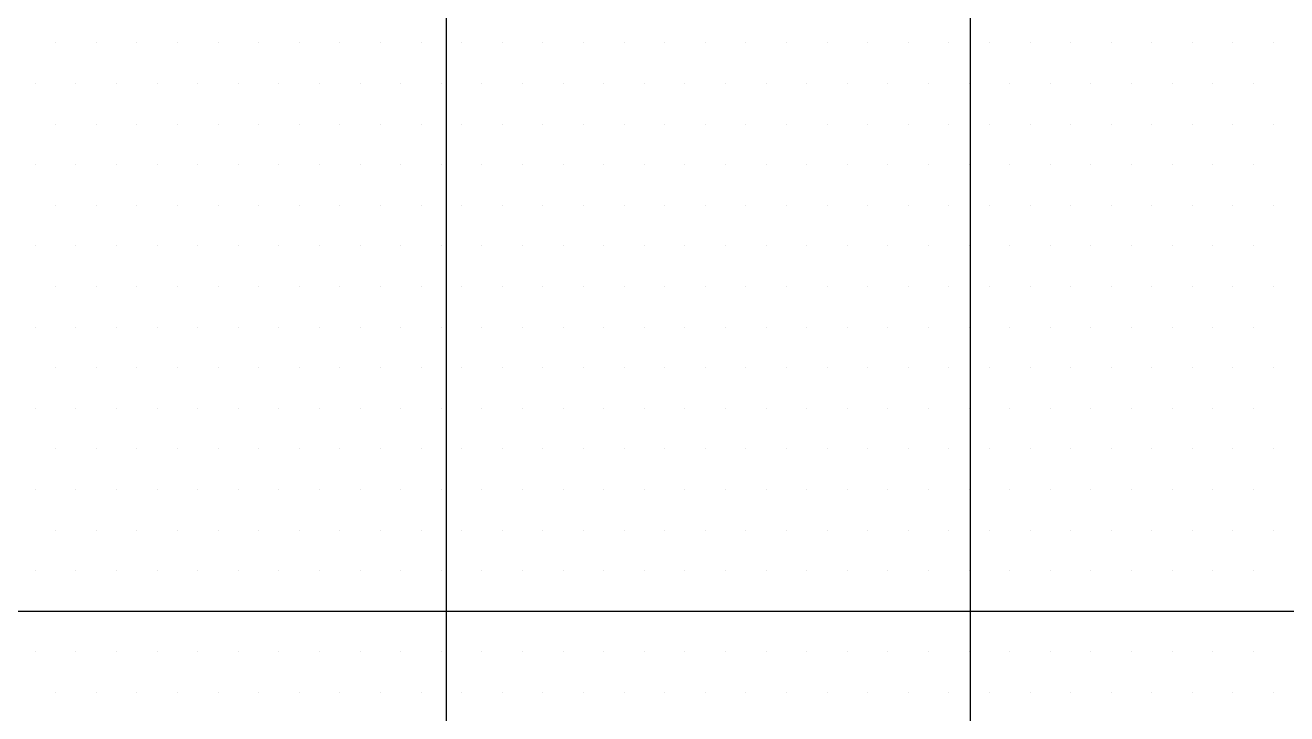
# Model space of a CAD drawing. Header units: millimetres. Extents: x 43168.9 to 43194.6, y -25545.1 to -25543.4.
# Drawn here: x 43175.3525 to 43175.4511, y -25544.3519 to -25544.2981 of the extents above; entities that cross this region are included whole.
import ezdxf

# ---------------------------------------------------------------- set-up
doc = ezdxf.new("R2010")
doc.units = ezdxf.units.MM
doc.header["$LTSCALE"] = 200
doc.linetypes.add('DASHDOT2', pattern=[0.5, 0.25, -0.125, 0, -0.125])
for name, color, linetype in [('aks_sgh', 5, 'DASHDOT2'), ('olcuic_sgh', 183, 'Continuous'), ('tarama-zemin_sgh', 197, 'Continuous')]:
    doc.layers.add(name, color=color, linetype=linetype)

msp = doc.modelspace()

# ---------------------------------------------------------------- linework, layer by layer
at = {"layer": 'aks_sgh'}
msp.add_line((43175.80688, -25544.343919), (43175.004878, -25544.343919), dxfattribs=at)
at = {"layer": 'olcuic_sgh'}
for p, q in [((43175.385397, -25543.91366), (43175.385397, -25544.465169)), ((43175.426361, -25543.91366), (43175.426361, -25544.465169))]:
    msp.add_line(p, q, dxfattribs=at)
at = {"layer": 'tarama-zemin_sgh'}
for p, q in [((43175.35485, -25544.29945), (43175.35485, -25544.29945)), ((43175.358025, -25544.29945), (43175.358025, -25544.29945)), ((43175.3612, -25544.29945), (43175.3612, -25544.29945)), ((43175.364375, -25544.29945), (43175.364375, -25544.29945)), ((43175.36755, -25544.29945), (43175.36755, -25544.29945)), ((43175.370725, -25544.29945), (43175.370725, -25544.29945)), ((43175.3739, -25544.29945), (43175.3739, -25544.29945)), ((43175.377075, -25544.29945), (43175.377075, -25544.29945)), ((43175.38025, -25544.29945), (43175.38025, -25544.29945)), ((43175.383425, -25544.29945), (43175.383425, -25544.29945)), ((43175.3866, -25544.29945), (43175.3866, -25544.29945)), ((43175.389775, -25544.29945), (43175.389775, -25544.29945)), ((43175.39295, -25544.29945), (43175.39295, -25544.29945)), ((43175.396125, -25544.29945), (43175.396125, -25544.29945)), ((43175.3993, -25544.29945), (43175.3993, -25544.29945)), ((43175.402475, -25544.29945), (43175.402475, -25544.29945)), ((43175.40565, -25544.29945), (43175.40565, -25544.29945)), ((43175.408825, -25544.29945), (43175.408825, -25544.29945)), ((43175.412, -25544.29945), (43175.412, -25544.29945)), ((43175.415175, -25544.29945), (43175.415175, -25544.29945)), ((43175.41835, -25544.29945), (43175.41835, -25544.29945)), ((43175.421525, -25544.29945), (43175.421525, -25544.29945)), ((43175.4247, -25544.29945), (43175.4247, -25544.29945)), ((43175.427875, -25544.29945), (43175.427875, -25544.29945)), ((43175.43105, -25544.29945), (43175.43105, -25544.29945)), ((43175.434225, -25544.29945), (43175.434225, -25544.29945)), ((43175.4374, -25544.29945), (43175.4374, -25544.29945)), ((43175.440575, -25544.29945), (43175.440575, -25544.29945)), ((43175.44375, -25544.29945), (43175.44375, -25544.29945)), ((43175.446925, -25544.29945), (43175.446925, -25544.29945)), ((43175.4501, -25544.29945), (43175.4501, -25544.29945)), ((43175.353262, -25544.302625), (43175.353262, -25544.302625)), ((43175.356437, -25544.302625), (43175.356437, -25544.302625)), ((43175.359612, -25544.302625), (43175.359612, -25544.302625)), ((43175.362787, -25544.302625), (43175.362787, -25544.302625)), ((43175.365962, -25544.302625), (43175.365962, -25544.302625)), ((43175.369137, -25544.302625), (43175.369137, -25544.302625)), ((43175.372312, -25544.302625), (43175.372312, -25544.302625)), ((43175.375487, -25544.302625), (43175.375487, -25544.302625)), ((43175.378662, -25544.302625), (43175.378662, -25544.302625)), ((43175.381837, -25544.302625), (43175.381837, -25544.302625)), ((43175.385012, -25544.302625), (43175.385012, -25544.302625)), ((43175.388187, -25544.302625), (43175.388187, -25544.302625)), ((43175.391362, -25544.302625), (43175.391362, -25544.302625)), ((43175.394537, -25544.302625), (43175.394537, -25544.302625)), ((43175.397712, -25544.302625), (43175.397712, -25544.302625)), ((43175.400887, -25544.302625), (43175.400887, -25544.302625)), ((43175.404062, -25544.302625), (43175.404062, -25544.302625)), ((43175.407237, -25544.302625), (43175.407237, -25544.302625)), ((43175.410412, -25544.302625), (43175.410412, -25544.302625)), ((43175.413587, -25544.302625), (43175.413587, -25544.302625)), ((43175.416762, -25544.302625), (43175.416762, -25544.302625)), ((43175.419937, -25544.302625), (43175.419937, -25544.302625)), ((43175.423112, -25544.302625), (43175.423112, -25544.302625)), ((43175.426287, -25544.302625), (43175.426287, -25544.302625)), ((43175.429462, -25544.302625), (43175.429462, -25544.302625)), ((43175.432637, -25544.302625), (43175.432637, -25544.302625)), ((43175.435812, -25544.302625), (43175.435812, -25544.302625)), ((43175.438987, -25544.302625), (43175.438987, -25544.302625)), ((43175.442162, -25544.302625), (43175.442162, -25544.302625)), ((43175.445337, -25544.302625), (43175.445337, -25544.302625)), ((43175.448512, -25544.302625), (43175.448512, -25544.302625)), ((43175.35485, -25544.3058), (43175.35485, -25544.3058)), ((43175.358025, -25544.3058), (43175.358025, -25544.3058)), ((43175.3612, -25544.3058), (43175.3612, -25544.3058)), ((43175.364375, -25544.3058), (43175.364375, -25544.3058)), ((43175.36755, -25544.3058), (43175.36755, -25544.3058)), ((43175.370725, -25544.3058), (43175.370725, -25544.3058)), ((43175.3739, -25544.3058), (43175.3739, -25544.3058)), ((43175.377075, -25544.3058), (43175.377075, -25544.3058)), ((43175.38025, -25544.3058), (43175.38025, -25544.3058)), ((43175.383425, -25544.3058), (43175.383425, -25544.3058)), ((43175.3866, -25544.3058), (43175.3866, -25544.3058)), ((43175.389775, -25544.3058), (43175.389775, -25544.3058)), ((43175.39295, -25544.3058), (43175.39295, -25544.3058)), ((43175.396125, -25544.3058), (43175.396125, -25544.3058)), ((43175.3993, -25544.3058), (43175.3993, -25544.3058)), ((43175.402475, -25544.3058), (43175.402475, -25544.3058)), ((43175.40565, -25544.3058), (43175.40565, -25544.3058)), ((43175.408825, -25544.3058), (43175.408825, -25544.3058)), ((43175.412, -25544.3058), (43175.412, -25544.3058)), ((43175.415175, -25544.3058), (43175.415175, -25544.3058)), ((43175.41835, -25544.3058), (43175.41835, -25544.3058)), ((43175.421525, -25544.3058), (43175.421525, -25544.3058)), ((43175.4247, -25544.3058), (43175.4247, -25544.3058)), ((43175.427875, -25544.3058), (43175.427875, -25544.3058)), ((43175.43105, -25544.3058), (43175.43105, -25544.3058)), ((43175.434225, -25544.3058), (43175.434225, -25544.3058)), ((43175.4374, -25544.3058), (43175.4374, -25544.3058)), ((43175.440575, -25544.3058), (43175.440575, -25544.3058)), ((43175.44375, -25544.3058), (43175.44375, -25544.3058)), ((43175.446925, -25544.3058), (43175.446925, -25544.3058)), ((43175.4501, -25544.3058), (43175.4501, -25544.3058)), ((43175.353262, -25544.308975), (43175.353262, -25544.308975)), ((43175.356437, -25544.308975), (43175.356437, -25544.308975)), ((43175.359612, -25544.308975), (43175.359612, -25544.308975)), ((43175.362787, -25544.308975), (43175.362787, -25544.308975)), ((43175.365962, -25544.308975), (43175.365962, -25544.308975)), ((43175.369137, -25544.308975), (43175.369137, -25544.308975)), ((43175.372312, -25544.308975), (43175.372312, -25544.308975)), ((43175.375487, -25544.308975), (43175.375487, -25544.308975)), ((43175.378662, -25544.308975), (43175.378662, -25544.308975)), ((43175.381837, -25544.308975), (43175.381837, -25544.308975)), ((43175.385012, -25544.308975), (43175.385012, -25544.308975)), ((43175.388187, -25544.308975), (43175.388187, -25544.308975)), ((43175.391362, -25544.308975), (43175.391362, -25544.308975)), ((43175.394537, -25544.308975), (43175.394537, -25544.308975)), ((43175.397712, -25544.308975), (43175.397712, -25544.308975)), ((43175.400887, -25544.308975), (43175.400887, -25544.308975)), ((43175.404062, -25544.308975), (43175.404062, -25544.308975)), ((43175.407237, -25544.308975), (43175.407237, -25544.308975)), ((43175.410412, -25544.308975), (43175.410412, -25544.308975)), ((43175.413587, -25544.308975), (43175.413587, -25544.308975)), ((43175.416762, -25544.308975), (43175.416762, -25544.308975)), ((43175.419937, -25544.308975), (43175.419937, -25544.308975)), ((43175.423112, -25544.308975), (43175.423112, -25544.308975)), ((43175.426287, -25544.308975), (43175.426287, -25544.308975)), ((43175.429462, -25544.308975), (43175.429462, -25544.308975)), ((43175.432637, -25544.308975), (43175.432637, -25544.308975)), ((43175.435812, -25544.308975), (43175.435812, -25544.308975)), ((43175.438987, -25544.308975), (43175.438987, -25544.308975)), ((43175.442162, -25544.308975), (43175.442162, -25544.308975)), ((43175.445337, -25544.308975), (43175.445337, -25544.308975)), ((43175.448512, -25544.308975), (43175.448512, -25544.308975)), ((43175.35485, -25544.31215), (43175.35485, -25544.31215)), ((43175.358025, -25544.31215), (43175.358025, -25544.31215)), ((43175.3612, -25544.31215), (43175.3612, -25544.31215)), ((43175.364375, -25544.31215), (43175.364375, -25544.31215)), ((43175.36755, -25544.31215), (43175.36755, -25544.31215)), ((43175.370725, -25544.31215), (43175.370725, -25544.31215)), ((43175.3739, -25544.31215), (43175.3739, -25544.31215)), ((43175.377075, -25544.31215), (43175.377075, -25544.31215)), ((43175.38025, -25544.31215), (43175.38025, -25544.31215)), ((43175.383425, -25544.31215), (43175.383425, -25544.31215)), ((43175.3866, -25544.31215), (43175.3866, -25544.31215)), ((43175.389775, -25544.31215), (43175.389775, -25544.31215)), ((43175.39295, -25544.31215), (43175.39295, -25544.31215)), ((43175.396125, -25544.31215), (43175.396125, -25544.31215)), ((43175.3993, -25544.31215), (43175.3993, -25544.31215)), ((43175.402475, -25544.31215), (43175.402475, -25544.31215)), ((43175.40565, -25544.31215), (43175.40565, -25544.31215)), ((43175.408825, -25544.31215), (43175.408825, -25544.31215)), ((43175.412, -25544.31215), (43175.412, -25544.31215)), ((43175.415175, -25544.31215), (43175.415175, -25544.31215)), ((43175.41835, -25544.31215), (43175.41835, -25544.31215)), ((43175.421525, -25544.31215), (43175.421525, -25544.31215)), ((43175.4247, -25544.31215), (43175.4247, -25544.31215)), ((43175.427875, -25544.31215), (43175.427875, -25544.31215)), ((43175.43105, -25544.31215), (43175.43105, -25544.31215)), ((43175.434225, -25544.31215), (43175.434225, -25544.31215)), ((43175.4374, -25544.31215), (43175.4374, -25544.31215)), ((43175.440575, -25544.31215), (43175.440575, -25544.31215)), ((43175.44375, -25544.31215), (43175.44375, -25544.31215)), ((43175.446925, -25544.31215), (43175.446925, -25544.31215)), ((43175.4501, -25544.31215), (43175.4501, -25544.31215)), ((43175.353262, -25544.315325), (43175.353262, -25544.315325)), ((43175.356437, -25544.315325), (43175.356437, -25544.315325)), ((43175.359612, -25544.315325), (43175.359612, -25544.315325)), ((43175.362787, -25544.315325), (43175.362787, -25544.315325)), ((43175.365962, -25544.315325), (43175.365962, -25544.315325)), ((43175.369137, -25544.315325), (43175.369137, -25544.315325)), ((43175.372312, -25544.315325), (43175.372312, -25544.315325)), ((43175.375487, -25544.315325), (43175.375487, -25544.315325)), ((43175.378662, -25544.315325), (43175.378662, -25544.315325)), ((43175.381837, -25544.315325), (43175.381837, -25544.315325)), ((43175.385012, -25544.315325), (43175.385012, -25544.315325)), ((43175.388187, -25544.315325), (43175.388187, -25544.315325)), ((43175.391362, -25544.315325), (43175.391362, -25544.315325)), ((43175.394537, -25544.315325), (43175.394537, -25544.315325)), ((43175.397712, -25544.315325), (43175.397712, -25544.315325)), ((43175.400887, -25544.315325), (43175.400887, -25544.315325)), ((43175.404062, -25544.315325), (43175.404062, -25544.315325)), ((43175.407237, -25544.315325), (43175.407237, -25544.315325)), ((43175.410412, -25544.315325), (43175.410412, -25544.315325)), ((43175.413587, -25544.315325), (43175.413587, -25544.315325)), ((43175.416762, -25544.315325), (43175.416762, -25544.315325)), ((43175.419937, -25544.315325), (43175.419937, -25544.315325)), ((43175.423112, -25544.315325), (43175.423112, -25544.315325)), ((43175.426287, -25544.315325), (43175.426287, -25544.315325)), ((43175.429462, -25544.315325), (43175.429462, -25544.315325)), ((43175.432637, -25544.315325), (43175.432637, -25544.315325)), ((43175.435812, -25544.315325), (43175.435812, -25544.315325)), ((43175.438987, -25544.315325), (43175.438987, -25544.315325)), ((43175.442162, -25544.315325), (43175.442162, -25544.315325)), ((43175.445337, -25544.315325), (43175.445337, -25544.315325)), ((43175.448512, -25544.315325), (43175.448512, -25544.315325)), ((43175.35485, -25544.3185), (43175.35485, -25544.3185)), ((43175.358025, -25544.3185), (43175.358025, -25544.3185)), ((43175.3612, -25544.3185), (43175.3612, -25544.3185)), ((43175.364375, -25544.3185), (43175.364375, -25544.3185)), ((43175.36755, -25544.3185), (43175.36755, -25544.3185)), ((43175.370725, -25544.3185), (43175.370725, -25544.3185)), ((43175.3739, -25544.3185), (43175.3739, -25544.3185)), ((43175.377075, -25544.3185), (43175.377075, -25544.3185)), ((43175.38025, -25544.3185), (43175.38025, -25544.3185)), ((43175.383425, -25544.3185), (43175.383425, -25544.3185)), ((43175.3866, -25544.3185), (43175.3866, -25544.3185)), ((43175.389775, -25544.3185), (43175.389775, -25544.3185)), ((43175.39295, -25544.3185), (43175.39295, -25544.3185)), ((43175.396125, -25544.3185), (43175.396125, -25544.3185)), ((43175.3993, -25544.3185), (43175.3993, -25544.3185)), ((43175.402475, -25544.3185), (43175.402475, -25544.3185)), ((43175.40565, -25544.3185), (43175.40565, -25544.3185)), ((43175.408825, -25544.3185), (43175.408825, -25544.3185)), ((43175.412, -25544.3185), (43175.412, -25544.3185)), ((43175.415175, -25544.3185), (43175.415175, -25544.3185)), ((43175.41835, -25544.3185), (43175.41835, -25544.3185)), ((43175.421525, -25544.3185), (43175.421525, -25544.3185)), ((43175.4247, -25544.3185), (43175.4247, -25544.3185)), ((43175.427875, -25544.3185), (43175.427875, -25544.3185)), ((43175.43105, -25544.3185), (43175.43105, -25544.3185)), ((43175.434225, -25544.3185), (43175.434225, -25544.3185)), ((43175.4374, -25544.3185), (43175.4374, -25544.3185)), ((43175.440575, -25544.3185), (43175.440575, -25544.3185)), ((43175.44375, -25544.3185), (43175.44375, -25544.3185)), ((43175.446925, -25544.3185), (43175.446925, -25544.3185)), ((43175.4501, -25544.3185), (43175.4501, -25544.3185)), ((43175.353262, -25544.321675), (43175.353262, -25544.321675)), ((43175.356437, -25544.321675), (43175.356437, -25544.321675)), ((43175.359612, -25544.321675), (43175.359612, -25544.321675)), ((43175.362787, -25544.321675), (43175.362787, -25544.321675)), ((43175.365962, -25544.321675), (43175.365962, -25544.321675)), ((43175.369137, -25544.321675), (43175.369137, -25544.321675)), ((43175.372312, -25544.321675), (43175.372312, -25544.321675)), ((43175.375487, -25544.321675), (43175.375487, -25544.321675)), ((43175.378662, -25544.321675), (43175.378662, -25544.321675)), ((43175.381837, -25544.321675), (43175.381837, -25544.321675)), ((43175.385012, -25544.321675), (43175.385012, -25544.321675)), ((43175.388187, -25544.321675), (43175.388187, -25544.321675)), ((43175.391362, -25544.321675), (43175.391362, -25544.321675)), ((43175.394537, -25544.321675), (43175.394537, -25544.321675)), ((43175.397712, -25544.321675), (43175.397712, -25544.321675)), ((43175.400887, -25544.321675), (43175.400887, -25544.321675)), ((43175.404062, -25544.321675), (43175.404062, -25544.321675)), ((43175.407237, -25544.321675), (43175.407237, -25544.321675)), ((43175.410412, -25544.321675), (43175.410412, -25544.321675)), ((43175.413587, -25544.321675), (43175.413587, -25544.321675)), ((43175.416762, -25544.321675), (43175.416762, -25544.321675)), ((43175.419937, -25544.321675), (43175.419937, -25544.321675)), ((43175.423112, -25544.321675), (43175.423112, -25544.321675)), ((43175.426287, -25544.321675), (43175.426287, -25544.321675)), ((43175.429462, -25544.321675), (43175.429462, -25544.321675)), ((43175.432637, -25544.321675), (43175.432637, -25544.321675)), ((43175.435812, -25544.321675), (43175.435812, -25544.321675)), ((43175.438987, -25544.321675), (43175.438987, -25544.321675)), ((43175.442162, -25544.321675), (43175.442162, -25544.321675)), ((43175.445337, -25544.321675), (43175.445337, -25544.321675)), ((43175.448512, -25544.321675), (43175.448512, -25544.321675)), ((43175.35485, -25544.32485), (43175.35485, -25544.32485)), ((43175.358025, -25544.32485), (43175.358025, -25544.32485)), ((43175.3612, -25544.32485), (43175.3612, -25544.32485)), ((43175.364375, -25544.32485), (43175.364375, -25544.32485)), ((43175.36755, -25544.32485), (43175.36755, -25544.32485)), ((43175.370725, -25544.32485), (43175.370725, -25544.32485)), ((43175.3739, -25544.32485), (43175.3739, -25544.32485)), ((43175.377075, -25544.32485), (43175.377075, -25544.32485)), ((43175.38025, -25544.32485), (43175.38025, -25544.32485)), ((43175.383425, -25544.32485), (43175.383425, -25544.32485)), ((43175.3866, -25544.32485), (43175.3866, -25544.32485)), ((43175.389775, -25544.32485), (43175.389775, -25544.32485)), ((43175.39295, -25544.32485), (43175.39295, -25544.32485)), ((43175.396125, -25544.32485), (43175.396125, -25544.32485)), ((43175.3993, -25544.32485), (43175.3993, -25544.32485)), ((43175.402475, -25544.32485), (43175.402475, -25544.32485)), ((43175.40565, -25544.32485), (43175.40565, -25544.32485)), ((43175.408825, -25544.32485), (43175.408825, -25544.32485)), ((43175.412, -25544.32485), (43175.412, -25544.32485)), ((43175.415175, -25544.32485), (43175.415175, -25544.32485)), ((43175.41835, -25544.32485), (43175.41835, -25544.32485)), ((43175.421525, -25544.32485), (43175.421525, -25544.32485)), ((43175.4247, -25544.32485), (43175.4247, -25544.32485)), ((43175.427875, -25544.32485), (43175.427875, -25544.32485)), ((43175.43105, -25544.32485), (43175.43105, -25544.32485)), ((43175.434225, -25544.32485), (43175.434225, -25544.32485)), ((43175.4374, -25544.32485), (43175.4374, -25544.32485)), ((43175.440575, -25544.32485), (43175.440575, -25544.32485)), ((43175.44375, -25544.32485), (43175.44375, -25544.32485)), ((43175.446925, -25544.32485), (43175.446925, -25544.32485)), ((43175.4501, -25544.32485), (43175.4501, -25544.32485)), ((43175.353262, -25544.328025), (43175.353262, -25544.328025)), ((43175.356437, -25544.328025), (43175.356437, -25544.328025)), ((43175.359612, -25544.328025), (43175.359612, -25544.328025)), ((43175.362787, -25544.328025), (43175.362787, -25544.328025)), ((43175.365962, -25544.328025), (43175.365962, -25544.328025)), ((43175.369137, -25544.328025), (43175.369137, -25544.328025)), ((43175.372312, -25544.328025), (43175.372312, -25544.328025)), ((43175.375487, -25544.328025), (43175.375487, -25544.328025)), ((43175.378662, -25544.328025), (43175.378662, -25544.328025)), ((43175.381837, -25544.328025), (43175.381837, -25544.328025)), ((43175.385012, -25544.328025), (43175.385012, -25544.328025)), ((43175.388187, -25544.328025), (43175.388187, -25544.328025)), ((43175.391362, -25544.328025), (43175.391362, -25544.328025)), ((43175.394537, -25544.328025), (43175.394537, -25544.328025)), ((43175.397712, -25544.328025), (43175.397712, -25544.328025)), ((43175.400887, -25544.328025), (43175.400887, -25544.328025)), ((43175.404062, -25544.328025), (43175.404062, -25544.328025)), ((43175.407237, -25544.328025), (43175.407237, -25544.328025)), ((43175.410412, -25544.328025), (43175.410412, -25544.328025)), ((43175.413587, -25544.328025), (43175.413587, -25544.328025)), ((43175.416762, -25544.328025), (43175.416762, -25544.328025)), ((43175.419937, -25544.328025), (43175.419937, -25544.328025)), ((43175.423112, -25544.328025), (43175.423112, -25544.328025)), ((43175.426287, -25544.328025), (43175.426287, -25544.328025)), ((43175.429462, -25544.328025), (43175.429462, -25544.328025)), ((43175.432637, -25544.328025), (43175.432637, -25544.328025)), ((43175.435812, -25544.328025), (43175.435812, -25544.328025)), ((43175.438987, -25544.328025), (43175.438987, -25544.328025)), ((43175.442162, -25544.328025), (43175.442162, -25544.328025)), ((43175.445337, -25544.328025), (43175.445337, -25544.328025)), ((43175.448512, -25544.328025), (43175.448512, -25544.328025)), ((43175.35485, -25544.3312), (43175.35485, -25544.3312)), ((43175.358025, -25544.3312), (43175.358025, -25544.3312)), ((43175.3612, -25544.3312), (43175.3612, -25544.3312)), ((43175.364375, -25544.3312), (43175.364375, -25544.3312)), ((43175.36755, -25544.3312), (43175.36755, -25544.3312)), ((43175.370725, -25544.3312), (43175.370725, -25544.3312)), ((43175.3739, -25544.3312), (43175.3739, -25544.3312)), ((43175.377075, -25544.3312), (43175.377075, -25544.3312)), ((43175.38025, -25544.3312), (43175.38025, -25544.3312)), ((43175.383425, -25544.3312), (43175.383425, -25544.3312)), ((43175.3866, -25544.3312), (43175.3866, -25544.3312)), ((43175.389775, -25544.3312), (43175.389775, -25544.3312)), ((43175.39295, -25544.3312), (43175.39295, -25544.3312)), ((43175.396125, -25544.3312), (43175.396125, -25544.3312)), ((43175.3993, -25544.3312), (43175.3993, -25544.3312)), ((43175.402475, -25544.3312), (43175.402475, -25544.3312)), ((43175.40565, -25544.3312), (43175.40565, -25544.3312)), ((43175.408825, -25544.3312), (43175.408825, -25544.3312)), ((43175.412, -25544.3312), (43175.412, -25544.3312)), ((43175.415175, -25544.3312), (43175.415175, -25544.3312)), ((43175.41835, -25544.3312), (43175.41835, -25544.3312)), ((43175.421525, -25544.3312), (43175.421525, -25544.3312)), ((43175.4247, -25544.3312), (43175.4247, -25544.3312)), ((43175.427875, -25544.3312), (43175.427875, -25544.3312)), ((43175.43105, -25544.3312), (43175.43105, -25544.3312)), ((43175.434225, -25544.3312), (43175.434225, -25544.3312)), ((43175.4374, -25544.3312), (43175.4374, -25544.3312)), ((43175.440575, -25544.3312), (43175.440575, -25544.3312)), ((43175.44375, -25544.3312), (43175.44375, -25544.3312)), ((43175.446925, -25544.3312), (43175.446925, -25544.3312)), ((43175.4501, -25544.3312), (43175.4501, -25544.3312)), ((43175.353262, -25544.334375), (43175.353262, -25544.334375)), ((43175.356437, -25544.334375), (43175.356437, -25544.334375)), ((43175.359612, -25544.334375), (43175.359612, -25544.334375)), ((43175.362787, -25544.334375), (43175.362787, -25544.334375)), ((43175.365962, -25544.334375), (43175.365962, -25544.334375)), ((43175.369137, -25544.334375), (43175.369137, -25544.334375)), ((43175.372312, -25544.334375), (43175.372312, -25544.334375)), ((43175.375487, -25544.334375), (43175.375487, -25544.334375)), ((43175.378662, -25544.334375), (43175.378662, -25544.334375)), ((43175.381837, -25544.334375), (43175.381837, -25544.334375)), ((43175.385012, -25544.334375), (43175.385012, -25544.334375)), ((43175.388187, -25544.334375), (43175.388187, -25544.334375)), ((43175.391362, -25544.334375), (43175.391362, -25544.334375)), ((43175.394537, -25544.334375), (43175.394537, -25544.334375)), ((43175.397712, -25544.334375), (43175.397712, -25544.334375)), ((43175.400887, -25544.334375), (43175.400887, -25544.334375)), ((43175.404062, -25544.334375), (43175.404062, -25544.334375)), ((43175.407237, -25544.334375), (43175.407237, -25544.334375)), ((43175.410412, -25544.334375), (43175.410412, -25544.334375)), ((43175.413587, -25544.334375), (43175.413587, -25544.334375)), ((43175.416762, -25544.334375), (43175.416762, -25544.334375)), ((43175.419937, -25544.334375), (43175.419937, -25544.334375)), ((43175.423112, -25544.334375), (43175.423112, -25544.334375)), ((43175.426287, -25544.334375), (43175.426287, -25544.334375)), ((43175.429462, -25544.334375), (43175.429462, -25544.334375)), ((43175.432637, -25544.334375), (43175.432637, -25544.334375)), ((43175.435812, -25544.334375), (43175.435812, -25544.334375)), ((43175.438987, -25544.334375), (43175.438987, -25544.334375)), ((43175.442162, -25544.334375), (43175.442162, -25544.334375)), ((43175.445337, -25544.334375), (43175.445337, -25544.334375)), ((43175.448512, -25544.334375), (43175.448512, -25544.334375)), ((43175.35485, -25544.33755), (43175.35485, -25544.33755)), ((43175.358025, -25544.33755), (43175.358025, -25544.33755)), ((43175.3612, -25544.33755), (43175.3612, -25544.33755)), ((43175.364375, -25544.33755), (43175.364375, -25544.33755)), ((43175.36755, -25544.33755), (43175.36755, -25544.33755)), ((43175.370725, -25544.33755), (43175.370725, -25544.33755)), ((43175.3739, -25544.33755), (43175.3739, -25544.33755)), ((43175.377075, -25544.33755), (43175.377075, -25544.33755)), ((43175.38025, -25544.33755), (43175.38025, -25544.33755)), ((43175.383425, -25544.33755), (43175.383425, -25544.33755)), ((43175.3866, -25544.33755), (43175.3866, -25544.33755)), ((43175.389775, -25544.33755), (43175.389775, -25544.33755)), ((43175.39295, -25544.33755), (43175.39295, -25544.33755)), ((43175.396125, -25544.33755), (43175.396125, -25544.33755)), ((43175.3993, -25544.33755), (43175.3993, -25544.33755)), ((43175.402475, -25544.33755), (43175.402475, -25544.33755)), ((43175.40565, -25544.33755), (43175.40565, -25544.33755)), ((43175.408825, -25544.33755), (43175.408825, -25544.33755)), ((43175.412, -25544.33755), (43175.412, -25544.33755)), ((43175.415175, -25544.33755), (43175.415175, -25544.33755)), ((43175.41835, -25544.33755), (43175.41835, -25544.33755)), ((43175.421525, -25544.33755), (43175.421525, -25544.33755)), ((43175.4247, -25544.33755), (43175.4247, -25544.33755)), ((43175.427875, -25544.33755), (43175.427875, -25544.33755)), ((43175.43105, -25544.33755), (43175.43105, -25544.33755)), ((43175.434225, -25544.33755), (43175.434225, -25544.33755)), ((43175.4374, -25544.33755), (43175.4374, -25544.33755)), ((43175.440575, -25544.33755), (43175.440575, -25544.33755)), ((43175.44375, -25544.33755), (43175.44375, -25544.33755)), ((43175.446925, -25544.33755), (43175.446925, -25544.33755)), ((43175.4501, -25544.33755), (43175.4501, -25544.33755)), ((43175.353262, -25544.340725), (43175.353262, -25544.340725)), ((43175.356437, -25544.340725), (43175.356437, -25544.340725)), ((43175.359612, -25544.340725), (43175.359612, -25544.340725)), ((43175.362787, -25544.340725), (43175.362787, -25544.340725)), ((43175.365962, -25544.340725), (43175.365962, -25544.340725)), ((43175.369137, -25544.340725), (43175.369137, -25544.340725)), ((43175.372312, -25544.340725), (43175.372312, -25544.340725)), ((43175.375487, -25544.340725), (43175.375487, -25544.340725)), ((43175.378662, -25544.340725), (43175.378662, -25544.340725)), ((43175.381837, -25544.340725), (43175.381837, -25544.340725)), ((43175.385012, -25544.340725), (43175.385012, -25544.340725)), ((43175.388187, -25544.340725), (43175.388187, -25544.340725)), ((43175.391362, -25544.340725), (43175.391362, -25544.340725)), ((43175.394537, -25544.340725), (43175.394537, -25544.340725)), ((43175.397712, -25544.340725), (43175.397712, -25544.340725)), ((43175.400887, -25544.340725), (43175.400887, -25544.340725)), ((43175.404062, -25544.340725), (43175.404062, -25544.340725)), ((43175.407237, -25544.340725), (43175.407237, -25544.340725)), ((43175.410412, -25544.340725), (43175.410412, -25544.340725)), ((43175.413587, -25544.340725), (43175.413587, -25544.340725)), ((43175.416762, -25544.340725), (43175.416762, -25544.340725)), ((43175.419937, -25544.340725), (43175.419937, -25544.340725)), ((43175.423112, -25544.340725), (43175.423112, -25544.340725)), ((43175.426287, -25544.340725), (43175.426287, -25544.340725)), ((43175.429462, -25544.340725), (43175.429462, -25544.340725)), ((43175.432637, -25544.340725), (43175.432637, -25544.340725)), ((43175.435812, -25544.340725), (43175.435812, -25544.340725)), ((43175.438987, -25544.340725), (43175.438987, -25544.340725)), ((43175.442162, -25544.340725), (43175.442162, -25544.340725)), ((43175.445337, -25544.340725), (43175.445337, -25544.340725)), ((43175.448512, -25544.340725), (43175.448512, -25544.340725)), ((43175.35485, -25544.3439), (43175.35485, -25544.3439)), ((43175.358025, -25544.3439), (43175.358025, -25544.3439)), ((43175.3612, -25544.3439), (43175.3612, -25544.3439)), ((43175.364375, -25544.3439), (43175.364375, -25544.3439)), ((43175.36755, -25544.3439), (43175.36755, -25544.3439)), ((43175.370725, -25544.3439), (43175.370725, -25544.3439)), ((43175.3739, -25544.3439), (43175.3739, -25544.3439)), ((43175.377075, -25544.3439), (43175.377075, -25544.3439)), ((43175.38025, -25544.3439), (43175.38025, -25544.3439)), ((43175.383425, -25544.3439), (43175.383425, -25544.3439)), ((43175.3866, -25544.3439), (43175.3866, -25544.3439)), ((43175.389775, -25544.3439), (43175.389775, -25544.3439)), ((43175.39295, -25544.3439), (43175.39295, -25544.3439)), ((43175.396125, -25544.3439), (43175.396125, -25544.3439)), ((43175.3993, -25544.3439), (43175.3993, -25544.3439)), ((43175.402475, -25544.3439), (43175.402475, -25544.3439)), ((43175.40565, -25544.3439), (43175.40565, -25544.3439)), ((43175.408825, -25544.3439), (43175.408825, -25544.3439)), ((43175.412, -25544.3439), (43175.412, -25544.3439)), ((43175.415175, -25544.3439), (43175.415175, -25544.3439)), ((43175.41835, -25544.3439), (43175.41835, -25544.3439)), ((43175.421525, -25544.3439), (43175.421525, -25544.3439)), ((43175.4247, -25544.3439), (43175.4247, -25544.3439)), ((43175.427875, -25544.3439), (43175.427875, -25544.3439)), ((43175.43105, -25544.3439), (43175.43105, -25544.3439)), ((43175.434225, -25544.3439), (43175.434225, -25544.3439)), ((43175.4374, -25544.3439), (43175.4374, -25544.3439)), ((43175.440575, -25544.3439), (43175.440575, -25544.3439)), ((43175.44375, -25544.3439), (43175.44375, -25544.3439)), ((43175.446925, -25544.3439), (43175.446925, -25544.3439)), ((43175.4501, -25544.3439), (43175.4501, -25544.3439)), ((43175.353262, -25544.347075), (43175.353262, -25544.347075)), ((43175.356437, -25544.347075), (43175.356437, -25544.347075)), ((43175.359612, -25544.347075), (43175.359612, -25544.347075)), ((43175.362787, -25544.347075), (43175.362787, -25544.347075)), ((43175.365962, -25544.347075), (43175.365962, -25544.347075)), ((43175.369137, -25544.347075), (43175.369137, -25544.347075)), ((43175.372312, -25544.347075), (43175.372312, -25544.347075)), ((43175.375487, -25544.347075), (43175.375487, -25544.347075)), ((43175.378662, -25544.347075), (43175.378662, -25544.347075)), ((43175.381837, -25544.347075), (43175.381837, -25544.347075)), ((43175.385012, -25544.347075), (43175.385012, -25544.347075)), ((43175.388187, -25544.347075), (43175.388187, -25544.347075)), ((43175.391362, -25544.347075), (43175.391362, -25544.347075)), ((43175.394537, -25544.347075), (43175.394537, -25544.347075)), ((43175.397712, -25544.347075), (43175.397712, -25544.347075)), ((43175.400887, -25544.347075), (43175.400887, -25544.347075)), ((43175.404062, -25544.347075), (43175.404062, -25544.347075)), ((43175.407237, -25544.347075), (43175.407237, -25544.347075)), ((43175.410412, -25544.347075), (43175.410412, -25544.347075)), ((43175.413587, -25544.347075), (43175.413587, -25544.347075)), ((43175.416762, -25544.347075), (43175.416762, -25544.347075)), ((43175.419937, -25544.347075), (43175.419937, -25544.347075)), ((43175.423112, -25544.347075), (43175.423112, -25544.347075)), ((43175.426287, -25544.347075), (43175.426287, -25544.347075)), ((43175.429462, -25544.347075), (43175.429462, -25544.347075)), ((43175.432637, -25544.347075), (43175.432637, -25544.347075)), ((43175.435812, -25544.347075), (43175.435812, -25544.347075)), ((43175.438987, -25544.347075), (43175.438987, -25544.347075)), ((43175.442162, -25544.347075), (43175.442162, -25544.347075)), ((43175.445337, -25544.347075), (43175.445337, -25544.347075)), ((43175.448512, -25544.347075), (43175.448512, -25544.347075)), ((43175.35485, -25544.35025), (43175.35485, -25544.35025)), ((43175.358025, -25544.35025), (43175.358025, -25544.35025)), ((43175.3612, -25544.35025), (43175.3612, -25544.35025)), ((43175.364375, -25544.35025), (43175.364375, -25544.35025)), ((43175.36755, -25544.35025), (43175.36755, -25544.35025)), ((43175.370725, -25544.35025), (43175.370725, -25544.35025)), ((43175.3739, -25544.35025), (43175.3739, -25544.35025)), ((43175.377075, -25544.35025), (43175.377075, -25544.35025)), ((43175.38025, -25544.35025), (43175.38025, -25544.35025)), ((43175.383425, -25544.35025), (43175.383425, -25544.35025)), ((43175.3866, -25544.35025), (43175.3866, -25544.35025)), ((43175.389775, -25544.35025), (43175.389775, -25544.35025)), ((43175.39295, -25544.35025), (43175.39295, -25544.35025)), ((43175.396125, -25544.35025), (43175.396125, -25544.35025)), ((43175.3993, -25544.35025), (43175.3993, -25544.35025)), ((43175.402475, -25544.35025), (43175.402475, -25544.35025)), ((43175.40565, -25544.35025), (43175.40565, -25544.35025)), ((43175.408825, -25544.35025), (43175.408825, -25544.35025)), ((43175.412, -25544.35025), (43175.412, -25544.35025)), ((43175.415175, -25544.35025), (43175.415175, -25544.35025)), ((43175.41835, -25544.35025), (43175.41835, -25544.35025)), ((43175.421525, -25544.35025), (43175.421525, -25544.35025)), ((43175.4247, -25544.35025), (43175.4247, -25544.35025)), ((43175.427875, -25544.35025), (43175.427875, -25544.35025)), ((43175.43105, -25544.35025), (43175.43105, -25544.35025)), ((43175.434225, -25544.35025), (43175.434225, -25544.35025)), ((43175.4374, -25544.35025), (43175.4374, -25544.35025)), ((43175.440575, -25544.35025), (43175.440575, -25544.35025)), ((43175.44375, -25544.35025), (43175.44375, -25544.35025)), ((43175.446925, -25544.35025), (43175.446925, -25544.35025)), ((43175.4501, -25544.35025), (43175.4501, -25544.35025))]:
    msp.add_line(p, q, dxfattribs=at)

doc.saveas('drawing.dxf')
